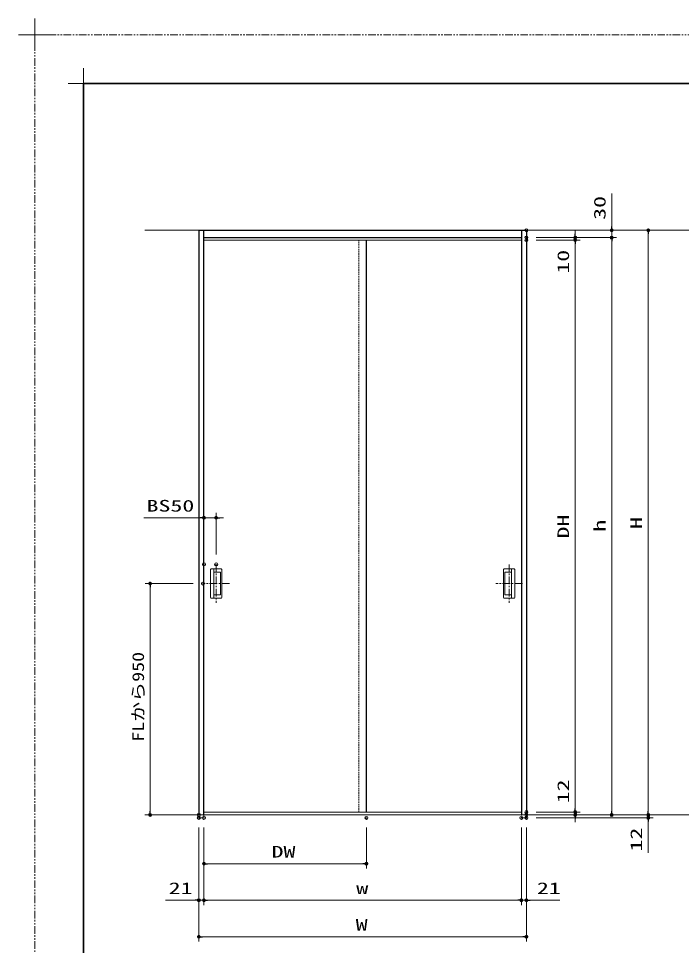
# Model space of a CAD drawing. Units: millimetres, scale not verified. Extents: x -1306 to 1306, y -607 to 607.
# Drawn here: x -1306 to -762, y -154 to 607 of the extents above; entities that cross this region are included whole.
import ezdxf
from ezdxf.enums import TextEntityAlignment as Align

# ---------------------------------------------------------------- set-up
doc = ezdxf.new("R2010")
doc.units = ezdxf.units.MM
doc.header["$LTSCALE"] = 5
doc.header["$PDMODE"] = 32
doc.header["$PDSIZE"] = 2.5
for name, pattern in [('USER1', [2.5, 1.25, -0.25, 0.25, -0.25, 0.25, -0.25]), ('USER2', [0.375, 0.25, -0.125]), ('USER3', [2, 1.25, -0.25, 0.25, -0.25])]:
    doc.linetypes.add(name, pattern=pattern)
for name, color, linetype, lineweight in [('0-1_線(黄)', 2, 'Continuous', 15), ('0-3_陰線', 4, 'USER1', 9), ('0-B_点線(水)', 4, 'USER2', 9), ('0-C_中心線', 3, 'USER3', 9), ('0-D_線(白)', 7, 'Continuous', 30), ('1-0_線(水)', 4, 'Continuous', 9), ('1-1_寸法線', 3, 'Continuous', 13), ('1-4_DEFPOINTS', 7, 'Continuous', 5), ('1-5_0', 3, 'Continuous', 25), ('1-7_図面枠', 7, 'Continuous', 35), ('1-8_一般', 7, 'Continuous', 5)]:
    doc.layers.add(name, color=color, linetype=linetype, lineweight=lineweight)
doc.styles.add('ＭＳ ゴシック', font='')
doc.styles.get('ＭＳ ゴシック').set_extended_font_data('MS Gothic')

# ---------------------------------------------------------------- blocks, each defined once
blk = doc.blocks.new('_DOT')
at = {"layer": '1-5_0'}
blk.add_line((-2.5, 0), (-5, 0), dxfattribs=at)
for points in [[(0, 0), (-2.5, 0), (-2.48, 0.313)], [(0, 0), (-2.48, -0.313), (-2.5, 0)], [(0, 0), (-2.48, 0.313), (-2.421, 0.622)], [(0, 0), (-2.421, -0.622), (-2.48, -0.313)], [(0, 0), (-2.421, 0.622), (-2.324, 0.92)], [(0, 0), (-2.324, -0.92), (-2.421, -0.622)], [(0, 0), (-2.324, 0.92), (-2.191, 1.204)], [(0, 0), (-2.191, -1.204), (-2.324, -0.92)], [(0, 0), (-2.191, 1.204), (-2.023, 1.469)], [(0, 0), (-2.023, -1.469), (-2.191, -1.204)], [(0, 0), (-2.023, 1.469), (-1.822, 1.711)], [(0, 0), (-1.822, -1.711), (-2.023, -1.469)], [(0, 0), (-1.822, 1.711), (-1.594, 1.926)], [(0, 0), (-1.594, -1.926), (-1.822, -1.711)], [(0, 0), (-1.594, 1.926), (-1.34, 2.111)], [(0, 0), (-1.34, -2.111), (-1.594, -1.926)], [(0, 0), (-1.34, 2.111), (-1.064, 2.262)], [(0, 0), (-1.064, -2.262), (-1.34, -2.111)], [(0, 0), (-1.064, 2.262), (-0.773, 2.378)], [(0, 0), (-0.773, -2.378), (-1.064, -2.262)], [(0, 0), (-0.773, 2.378), (-0.468, 2.456)], [(0, 0), (-0.468, -2.456), (-0.773, -2.378)], [(0, 0), (-0.468, 2.456), (-0.157, 2.495)], [(0, 0), (-0.157, -2.495), (-0.468, -2.456)], [(0, 0), (-0.157, 2.495), (0.157, 2.495)], [(0, 0), (0.157, -2.495), (-0.157, -2.495)], [(0, 0), (0.157, 2.495), (0.468, 2.456)], [(0, 0), (0.468, 2.456), (0.773, 2.378)], [(0, 0), (0.773, 2.378), (1.064, 2.262)], [(0, 0), (1.064, 2.262), (1.34, 2.111)], [(0, 0), (1.34, 2.111), (1.594, 1.926)], [(0, 0), (1.594, 1.926), (1.822, 1.711)], [(0, 0), (1.822, 1.711), (2.023, 1.469)], [(0, 0), (2.023, 1.469), (2.191, 1.204)], [(0, 0), (2.191, 1.204), (2.324, 0.92)], [(0, 0), (2.324, 0.92), (2.421, 0.622)], [(0, 0), (2.421, 0.622), (2.48, 0.313)], [(0, 0), (2.48, 0.313), (2.5, 0)], [(0, 0), (0.468, -2.456), (0.157, -2.495)], [(0, 0), (0.773, -2.378), (0.468, -2.456)], [(0, 0), (1.064, -2.262), (0.773, -2.378)], [(0, 0), (1.34, -2.111), (1.064, -2.262)], [(0, 0), (1.594, -1.926), (1.34, -2.111)], [(0, 0), (1.822, -1.711), (1.594, -1.926)], [(0, 0), (2.023, -1.469), (1.822, -1.711)], [(0, 0), (2.191, -1.204), (2.023, -1.469)], [(0, 0), (2.324, -0.92), (2.191, -1.204)], [(0, 0), (2.421, -0.622), (2.324, -0.92)], [(0, 0), (2.48, -0.313), (2.421, -0.622)], [(0, 0), (2.5, 0), (2.48, -0.313)]]:
    blk.add_solid(points, dxfattribs=at)
blk = doc.blocks.new('グループ-13-1')
at = {"layer": '1-8_一般'}
for p, q in [((62041.6, -14029.5), (62041.6, -13365.5)), ((61709.6, -13697.5), (62373.6, -13697.5))]:
    blk.add_line(p, q, dxfattribs=at)

msp = doc.modelspace()

# ---------------------------------------------------------------- linework, layer by layer
at = {"layer": '0-1_線(黄)'}
for p, q in [((-1202.634, 433.448), (-328.827, 433.448)), ((-1202.634, -46.552), (-328.827, -46.552))]:
    msp.add_line(p, q, dxfattribs=at)
at = {"layer": '0-3_陰線'}
for p in [(387.036, 594), (-1292.964, -594)]:
    msp.add_line(p, (-1292.964, 594), dxfattribs=at)
at = {"layer": '0-B_点線(水)'}
for p, q in [((-1026.796, -44.152), (-1026.796, 425.448)), ((-1153.996, -46.552), (-1153.996, -48.952)), ((-893.396, -48.952), (-893.396, -46.552)), ((-893.396, -48.952), (-889.196, -48.952)), ((-889.196, -46.552), (-889.196, -48.952))]:
    msp.add_line(p, q, dxfattribs=at)
msp.add_lwpolyline([(-1158.196, -46.552), (-1158.196, -48.952), (-1153.996, -48.952)], dxfattribs=at)
at = {"layer": '0-C_中心線'}
for p, q in [((-1143.996, 159.159), (-1143.996, 127.737)), ((-903.396, 159.159), (-903.396, 127.737)), ((-903.396, 159.159), (-903.396, 127.737)), ((-1133.134, 143.448), (-1154.858, 143.448)), ((-892.534, 143.448), (-914.258, 143.448)), ((-892.534, 143.448), (-914.258, 143.448))]:
    msp.add_line(p, q, dxfattribs=at)
at = {"layer": '0-D_線(白)'}
for p, q in [((-1158.196, 433.448), (-1158.196, -46.552)), ((-1158.196, 433.448), (-889.196, 433.448)), ((-1153.996, -46.552), (-1153.996, 433.448)), ((-1153.996, 427.448), (-893.396, 427.448)), ((-893.396, 433.448), (-893.396, -46.552)), ((-889.196, 433.448), (-889.196, -46.552)), ((-1020.596, -44.152), (-1020.596, 425.448))]:
    msp.add_line(p, q, dxfattribs=at)
at = {"layer": '1-0_線(水)'}
for p, q in [((-1020.596, 425.448), (-1153.996, 425.448)), ((-1026.796, 425.448), (-893.396, 425.448)), ((-1153.996, -44.152), (-1020.596, -44.152)), ((-1026.796, -44.152), (-893.396, -44.152))]:
    msp.add_line(p, q, dxfattribs=at)
at = {"layer": '1-1_寸法線'}
for p, q in [((-819.196, 436.448), (-819.196, 463.638)), ((-881.196, 433.448), (-815.196, 433.448)), ((-881.196, 433.448), (-785.196, 433.448)), ((-881.196, 427.448), (-815.196, 427.448)), ((-881.196, 427.448), (-815.196, 427.448)), ((-881.196, 427.448), (-845.196, 427.448)), ((-849.196, 430.448), (-849.196, 433.448)), ((-849.196, 427.448), (-849.196, 425.448)), ((-819.196, 427.448), (-819.196, 433.448)), ((-789.196, 430.448), (-789.196, -43.552)), ((-881.196, 425.448), (-845.196, 425.448)), ((-881.196, 425.448), (-845.196, 425.448)), ((-849.196, 422.448), (-849.196, -41.152)), ((-849.196, 422.448), (-849.196, 396.686)), ((-819.196, 424.448), (-819.196, 421.448)), ((-819.196, 424.448), (-819.196, -43.552)), ((-1153.996, 167.159), (-1153.996, 201.448)), ((-1143.996, 167.159), (-1143.996, 201.448)), ((-1156.996, 197.448), (-1203.234, 197.448)), ((-1143.996, 197.448), (-1153.996, 197.448)), ((-1140.996, 197.448), (-1137.996, 197.448)), ((-1148.596, 131.848), (-1148.596, 155.048)), ((-1145.996, 131.448), (-1145.996, 155.448)), ((-1140.796, 152.848), (-1145.996, 152.848)), ((-1140.396, 152.448), (-1140.396, 134.448)), ((-1139.396, 155.048), (-1139.396, 131.848)), ((-907.996, 155.048), (-907.996, 131.848)), ((-906.996, 152.448), (-906.996, 134.448)), ((-906.596, 152.848), (-901.396, 152.848)), ((-901.396, 131.448), (-901.396, 155.448)), ((-898.796, 131.848), (-898.796, 155.048)), ((-1162.858, 143.448), (-1202.196, 143.448)), ((-1198.196, 140.448), (-1198.196, -43.552)), ((-1139.796, 131.448), (-1148.196, 131.448)), ((-1140.796, 134.048), (-1145.996, 134.048)), ((-1140.796, 134.048), (-1145.996, 134.048)), ((-907.596, 131.448), (-899.196, 131.448)), ((-906.596, 134.048), (-901.396, 134.048)), ((-906.596, 134.048), (-901.396, 134.048)), ((-849.196, -41.152), (-849.196, -15.39)), ((-881.196, -44.152), (-845.196, -44.152)), ((-881.196, -44.152), (-845.196, -44.152)), ((-849.196, -46.552), (-849.196, -44.152)), ((-789.196, -43.552), (-789.196, -40.552)), ((-1166.196, -46.552), (-1202.196, -46.552)), ((-881.196, -46.552), (-815.196, -46.552)), ((-881.196, -46.552), (-785.196, -46.552)), ((-881.196, -46.552), (-785.196, -46.552)), ((-881.196, -46.552), (-845.196, -46.552)), ((-881.196, -48.952), (-785.196, -48.952)), ((-849.196, -49.552), (-849.196, -52.552)), ((-789.196, -46.552), (-789.196, -48.952)), ((-789.196, -51.952), (-789.196, -77.714)), ((-1158.196, -56.952), (-1158.196, -150.552)), ((-1158.196, -56.952), (-1158.196, -120.552)), ((-1153.996, -56.952), (-1153.996, -90.552)), ((-1153.996, -56.952), (-1153.996, -120.552)), ((-1153.996, -56.952), (-1153.996, -120.552)), ((-1020.596, -56.952), (-1020.596, -90.552)), ((-893.396, -56.952), (-893.396, -120.552)), ((-893.396, -56.952), (-893.396, -120.552)), ((-889.196, -56.952), (-889.196, -150.552)), ((-889.196, -56.952), (-889.196, -120.552)), ((-1150.996, -86.552), (-1023.596, -86.552)), ((-1161.196, -116.552), (-1185.529, -116.552)), ((-1153.996, -116.552), (-1158.196, -116.552)), ((-1150.996, -116.552), (-896.396, -116.552)), ((-1150.996, -116.552), (-1147.996, -116.552)), ((-896.396, -116.552), (-899.396, -116.552)), ((-893.396, -116.552), (-889.196, -116.552)), ((-886.196, -116.552), (-861.863, -116.552)), ((-1155.196, -146.552), (-892.196, -146.552))]:
    msp.add_line(p, q, dxfattribs=at)
for points in [[(-1139.796, 155.448), (-1148.196, 155.448), (-1139.645, 155.448)], [(-907.596, 155.448), (-899.196, 155.448), (-907.747, 155.448)], [(-1139.796, 131.448), (-1148.196, 131.448), (-1139.645, 131.448)], [(-907.596, 131.448), (-899.196, 131.448), (-907.747, 131.448)]]:
    msp.add_lwpolyline(points, dxfattribs=at)
for centre, start, end in [((-1148.196, 155.048), 90, 180), ((-1140.796, 152.448), 0, 90), ((-1139.796, 155.048), 0, 90), ((-907.596, 155.048), 90, 180), ((-906.596, 152.448), 90, 180), ((-899.196, 155.048), 0, 90), ((-1148.196, 131.848), 180, 270), ((-1148.196, 131.848), 180, 270), ((-1140.796, 134.448), 270, 0), ((-1140.796, 134.448), 270, 0), ((-1139.796, 131.848), 270, 0), ((-1139.796, 131.848), 270, 0), ((-907.596, 131.848), 180, 270), ((-907.596, 131.848), 180, 270), ((-906.596, 134.448), 180, 270), ((-906.596, 134.448), 180, 270), ((-899.196, 131.848), 270, 0), ((-899.196, 131.848), 270, 0)]:
    msp.add_arc(centre, 0.4, start, end, dxfattribs=at)
at = {"layer": '1-4_DEFPOINTS'}
for p, q in [((-1252.964, 541.55), (-1252.964, 566.45)), ((-1265.414, 554), (-1240.514, 554))]:
    msp.add_line(p, q, dxfattribs=at)
for p in [(-889.196, 433.448), (-889.196, 427.448), (-889.196, 425.448), (-849.196, 427.448), (-819.196, 427.448), (-1153.996, 197.448), (-1153.996, 159.159), (-1143.996, 159.159), (-1154.858, 143.448), (-1198.196, -46.552), (-1158.196, -46.552), (-889.196, -44.152), (-889.196, -46.552), (-849.196, -44.152), (-849.196, -46.552), (-819.196, -46.552), (-789.196, -46.552), (-1158.196, -48.952), (-1153.996, -48.952), (-1153.996, -48.952), (-1020.596, -48.952), (-893.396, -48.952), (-889.196, -48.952), (-889.196, -48.952), (-789.196, -48.952), (-1020.596, -86.552), (-1158.196, -116.552), (-893.396, -116.552), (-889.196, -116.552), (-889.196, -146.552)]:
    msp.add_point(p, dxfattribs=at)
at = {"layer": '1-7_図面枠'}
msp.add_lwpolyline([(-1252.964, -554), (347.036, -554), (347.036, 554), (-1252.964, 554)], close=True, dxfattribs=at)

# ---------------------------------------------------------------- block references
at = {"layer": '0-3_陰線', "xscale": 0.04, "yscale": 0.04}
msp.add_blockref('グループ-13-1', (-3774.629, 1141.9), dxfattribs=at)
at = {"layer": '1-1_寸法線', "xscale": 0.6, "yscale": 0.6}
for p, rotation in [((-819.196, 433.448), 270), ((-789.196, 433.448), 90), ((-849.196, 427.448), 270), ((-849.196, 425.448), 90), ((-849.196, 425.448), 90), ((-819.196, 427.448), 90), ((-819.196, 427.448), 90), ((-1143.996, 197.448), 180), ((-1198.196, 143.448), 90), ((-1198.196, -46.552), 270), ((-849.196, -44.152), 270), ((-849.196, -44.152), 270), ((-849.196, -46.552), 90), ((-819.196, -46.552), 270), ((-789.196, -46.552), 270), ((-789.196, -46.552), 270), ((-789.196, -48.952), 90), ((-1153.996, -86.552), 180), ((-1153.996, -116.552), 180), ((-1153.996, -116.552), 180), ((-889.196, -116.552), 180), ((-1158.196, -146.552), 180)]:
    msp.add_blockref('_DOT', p, dxfattribs=dict(at, rotation=rotation))
for p in [(-1153.996, 197.448), (-1020.596, -86.552), (-1158.196, -116.552), (-893.396, -116.552), (-893.396, -116.552), (-889.196, -146.552)]:
    msp.add_blockref('_DOT', p, dxfattribs=at)

# ---------------------------------------------------------------- texts
at = {"layer": '1-1_寸法線', "style": 'ＭＳ ゴシック'}
for s, height, width, p in [('30', 9.604, 1.5, (-821.346, 442.019)), ('10', 9.604, 1.5, (-851.346, 397.829)), ('DH', 9.604, 1.5, (-851.346, 180.41)), ('h', 9.604, 1.5, (-821.346, 185.924)), ('H', 9.604, 1.5, (-791.346, 188.21)), ('FLから950', 9.621, 1.25, (-1200.346, 13.591)), ('12', 9.604, 1.5, (-851.346, -37.009)), ('12', 9.604, 1.5, (-791.346, -76.571))]:
    msp.add_text(s, height=height, rotation=90, dxfattribs=dict(at, width=width)).set_placement(p, align=Align.BOTTOM_LEFT)
at = {"layer": '1-1_寸法線', "style": 'ＭＳ ゴシック', "width": 1.5}
for s, p in [('BS50', (-1201.139, 199.597)), ('DW', (-1098.487, -84.403)), ('21', (-1182.958, -114.403)), ('w', (-1028.934, -114.403)), ('21', (-880.625, -114.403)), ('W', (-1029.41, -144.403))]:
    msp.add_text(s, height=9.604, dxfattribs=at).set_placement(p, align=Align.BOTTOM_LEFT)

doc.saveas('drawing.dxf')
